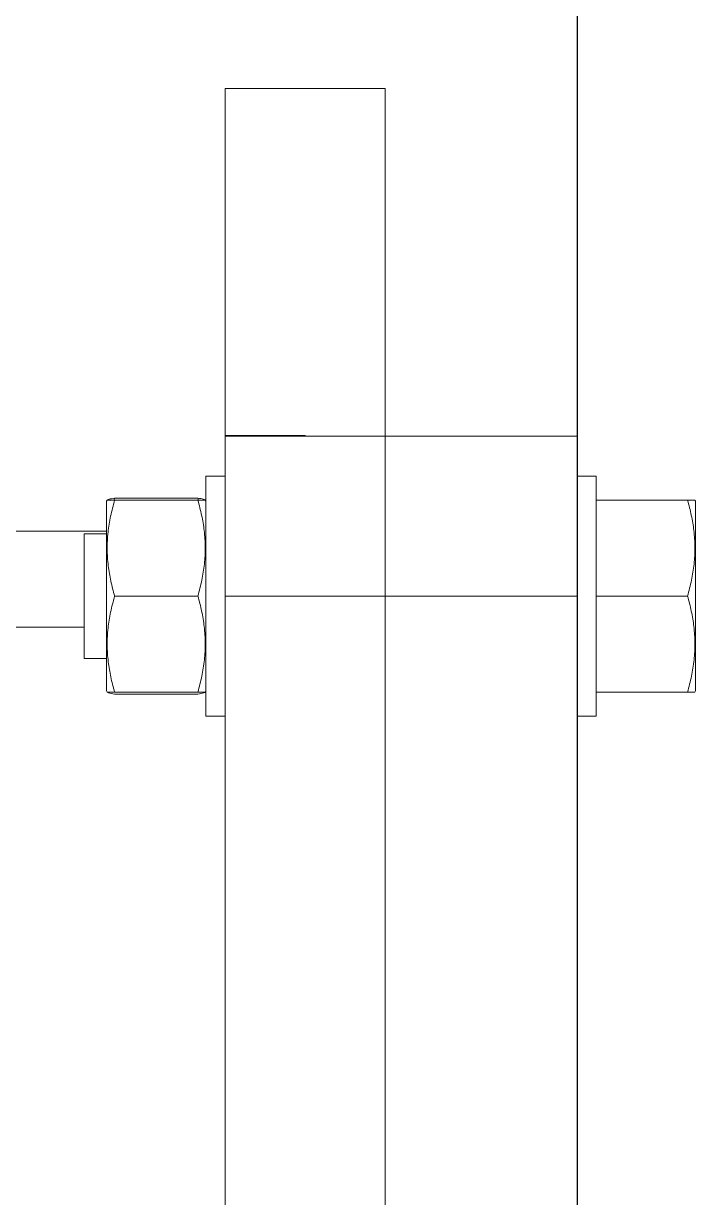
# Model space of a CAD drawing. Header units: millimetres. Extents: x -133 to 8217, y -787 to 7844.
# Drawn here: x 1966.1 to 2176, y 4788.7 to 5155.8 of the extents above; entities that cross this region are included whole.
import ezdxf

# ---------------------------------------------------------------- set-up
doc = ezdxf.new("R2010")
doc.units = ezdxf.units.MM
doc.header["$MEASUREMENT"] = 0
doc.layers.add('00_pen 0.25', color=3, linetype='Continuous')
doc.layers.add('00_PEN_Dimensions&Text', color=1, linetype='Continuous')

msp = doc.modelspace()

# ---------------------------------------------------------------- linework, layer by layer
at = {"layer": '00_pen 0.25', "lineweight": 15}
for p, q in [((2029.04, 5135.45), (2079.04, 5135.45)), ((2029.04, 5026.97), (2029.04, 5135.45)), ((2079.04, 5026.71), (2079.04, 5135.45)), ((2054.04, 5026.97), (2029.04, 5026.97)), ((2029.04, 5026.97), (2029.04, 5026.71)), ((2029.04, 5026.71), (2079.04, 5026.71)), ((2029.04, 4976.71), (2029.04, 5026.71)), ((2054.04, 5026.71), (2054.04, 5026.97)), ((2079.04, 4976.71), (2079.04, 5026.71)), ((2079.04, 5026.71), (2139.04, 5026.71)), ((2139.04, 4976.71), (2139.04, 5026.71)), ((2029.04, 5014.21), (2023.04, 5014.21)), ((2023.04, 5014.21), (2023.04, 4939.21)), ((2145.04, 5014.21), (2139.04, 5014.21)), ((2145.04, 4939.21), (2145.04, 5014.21)), ((1994.54, 5007.33), (1994.38, 5006.71)), ((2020.54, 5007.33), (1994.54, 5007.33)), ((2020.7, 5006.71), (2020.54, 5007.33)), ((1992.22, 5006.71), (1992.04, 5006.35)), ((1992.04, 4947.07), (1992.04, 5006.35)), ((1992.23, 5006.73), (1992.22, 5006.71)), ((2020.54, 5006.71), (1994.54, 5006.71)), ((2022.86, 5006.71), (2022.85, 5006.73)), ((2023.04, 5006.35), (2022.86, 5006.71)), ((2173.54, 5006.71), (2145.04, 5006.71)), ((2176.04, 5006.35), (2175.86, 5006.71)), ((2176.04, 4976.71), (2176.04, 5006.35)), ((1923.92, 4997.01), (1992.04, 4997.01)), ((1992.04, 4996.21), (1985.04, 4996.21)), ((1985.04, 4996.21), (1985.04, 4957.21)), ((2020.54, 4976.71), (1994.54, 4976.71)), ((2029.04, 4976.71), (2079.04, 4976.71)), ((2029.04, 4706.71), (2029.04, 4976.71)), ((2079.04, 4168.37), (2079.04, 4976.71)), ((2079.04, 4976.71), (2139.04, 4976.71)), ((2079.04, 4576.71), (2079.04, 4976.71)), ((2139.04, 4168.37), (2139.04, 4976.71)), ((2173.54, 4976.71), (2145.04, 4976.71)), ((2176.04, 4947.07), (2176.04, 4976.71)), ((1923.92, 4967.01), (1985.04, 4967.01)), ((1985.04, 4957.21), (1992.04, 4957.21)), ((1992.04, 4947.07), (1992.22, 4946.71)), ((1992.22, 4946.71), (1992.23, 4946.69)), ((2020.54, 4946.71), (1994.54, 4946.71)), ((2020.54, 4946.09), (1994.54, 4946.09)), ((2022.85, 4946.69), (2022.86, 4946.71)), ((2022.86, 4946.71), (2023.04, 4947.07)), ((2173.54, 4946.71), (2145.04, 4946.71)), ((2175.86, 4946.71), (2176.04, 4947.07)), ((2023.04, 4939.21), (2029.04, 4939.21)), ((2139.04, 4939.21), (2145.04, 4939.21))]:
    msp.add_line(p, q, dxfattribs=at)
for points, knots in [([(1992.29, 5006.73), (1992.29, 5006.76), (1992.28, 5006.86), (1992.76, 5007), (1993.54, 5007.18), (1994.2, 5007.28), (1994.54, 5007.33)], [0, 0, 0, 0, 0.135444, 0.476178, 0.737715, 1, 1, 1, 1]), ([(2020.54, 5007.33), (2020.87, 5007.28), (2021.53, 5007.18), (2022.3, 5007.01), (2022.78, 5006.86), (2022.78, 5006.76), (2022.79, 5006.73)], [0, 0, 0, 0, 0.261573, 0.523809, 0.852045, 1, 1, 1, 1]), ([(1994.54, 5006.71), (1994.09, 5005.06), (1993.2, 5001.75), (1992.39, 4996.65), (1992.11, 4991.44), (1992.45, 4986.34), (1993.27, 4981.41), (1994.11, 4978.28), (1994.54, 4976.71)], [0, 0, 0, 0, 0.167608, 0.336108, 0.508376, 0.682355, 0.840751, 1, 1, 1, 1]), ([(1992.28, 5006.71), (1992.27, 5006.71), (1992.25, 5006.71), (1992.76, 5006.71), (1993.54, 5006.71), (1994.2, 5006.71), (1994.54, 5006.71)], [0, 0, 0, 0, 0.190405, 0.509478, 0.754389, 1, 1, 1, 1]), ([(2020.54, 4976.71), (2020.98, 4978.36), (2021.87, 4981.67), (2022.68, 4986.77), (2022.96, 4991.98), (2022.62, 4997.09), (2021.8, 5002.01), (2020.96, 5005.14), (2020.54, 5006.71)], [0, 0, 0, 0, 0.167608, 0.336108, 0.508376, 0.682355, 0.840751, 1, 1, 1, 1]), ([(2020.54, 5006.71), (2020.87, 5006.71), (2021.53, 5006.71), (2022.3, 5006.71), (2022.81, 5006.71), (2022.8, 5006.71), (2022.8, 5006.71)], [0, 0, 0, 0, 0.244945, 0.490511, 0.79788, 1, 1, 1, 1]), ([(2173.54, 4976.71), (2173.98, 4978.36), (2174.87, 4981.67), (2175.68, 4986.77), (2175.96, 4991.98), (2175.68, 4996.29), (2175.19, 4999.62), (2174.74, 5002), (2174.19, 5004.36), (2173.75, 5005.93), (2173.54, 5006.71)], [0, 0, 0, 0, 0.1676, 0.336091, 0.50835, 0.682321, 0.761467, 0.840739, 0.920328, 1, 1, 1, 1]), ([(2173.54, 5006.71), (2173.87, 5006.71), (2174.53, 5006.71), (2175.16, 5006.71), (2175.56, 5006.71), (2175.77, 5006.71), (2175.86, 5006.71), (2175.85, 5006.71), (2175.84, 5006.71)], [0, 0, 0, 0, 0.244931, 0.490483, 0.644063, 0.797901, 0.952591, 1, 1, 1, 1]), ([(1994.54, 4976.71), (1994.31, 4975.89), (1993.62, 4973.41), (1992.74, 4969.21), (1992.17, 4964.05), (1992.2, 4959.69), (1992.52, 4956.26), (1992.99, 4953), (1993.66, 4949.84), (1994.32, 4947.49), (1994.54, 4946.71)], [0, 0, 0, 0, 0.083766, 0.251781, 0.422124, 0.595231, 0.68235, 0.761495, 0.920329, 1, 1, 1, 1]), ([(2020.54, 4946.71), (2020.76, 4947.53), (2021.45, 4950.01), (2022.33, 4954.22), (2022.9, 4959.37), (2022.87, 4963.73), (2022.55, 4967.16), (2022.08, 4970.42), (2021.41, 4973.58), (2020.75, 4975.93), (2020.54, 4976.71)], [0, 0, 0, 0, 0.083766, 0.251781, 0.422124, 0.595231, 0.68235, 0.761495, 0.920329, 1, 1, 1, 1]), ([(2173.54, 4946.71), (2173.98, 4948.36), (2174.87, 4951.67), (2175.68, 4956.78), (2175.96, 4961.98), (2175.68, 4966.29), (2175.19, 4969.62), (2174.74, 4972), (2174.19, 4974.36), (2173.75, 4975.93), (2173.54, 4976.71)], [0, 0, 0, 0, 0.1676, 0.336091, 0.50835, 0.682321, 0.761467, 0.840739, 0.920328, 1, 1, 1, 1]), ([(1992.26, 4946.69), (1992.25, 4946.68), (1992.21, 4946.6), (1992.63, 4946.45), (1993.41, 4946.26), (1994.19, 4946.14), (1994.54, 4946.09)], [0, 0, 0, 0, 0.046963, 0.385334, 0.726128, 1, 1, 1, 1]), ([(1994.54, 4946.71), (1993.91, 4946.71), (1992.9, 4946.71), (1992.27, 4946.71), (1992.27, 4946.71), (1992.27, 4946.71)], [0, 0, 0, 0, 0.490427, 0.797847, 1, 1, 1, 1]), ([(2020.54, 4946.09), (2020.88, 4946.14), (2021.64, 4946.26), (2022.43, 4946.45), (2022.86, 4946.61), (2022.81, 4946.7), (2022.8, 4946.73)], [0, 0, 0, 0, 0.256683, 0.564749, 0.874675, 1, 1, 1, 1]), ([(2022.79, 4946.71), (2022.8, 4946.71), (2022.82, 4946.71), (2022.31, 4946.71), (2021.53, 4946.71), (2020.87, 4946.71), (2020.54, 4946.71)], [0, 0, 0, 0, 0.190405, 0.509478, 0.754389, 1, 1, 1, 1]), ([(2175.85, 4946.71), (2175.85, 4946.71), (2175.87, 4946.71), (2175.78, 4946.71), (2175.57, 4946.71), (2175.17, 4946.71), (2174.53, 4946.71), (2173.87, 4946.71), (2173.54, 4946.71)], [0, 0, 0, 0, 0.03195, 0.190384, 0.349796, 0.50951, 0.754404, 1, 1, 1, 1])]:
    msp.add_open_spline(points, degree=3, knots=knots, dxfattribs=at)
at = {"layer": '00_PEN_Dimensions&Text'}
msp.add_line((2139.04, 5307.49), (2139.04, 3908.74), dxfattribs=at)

doc.saveas('drawing.dxf')
